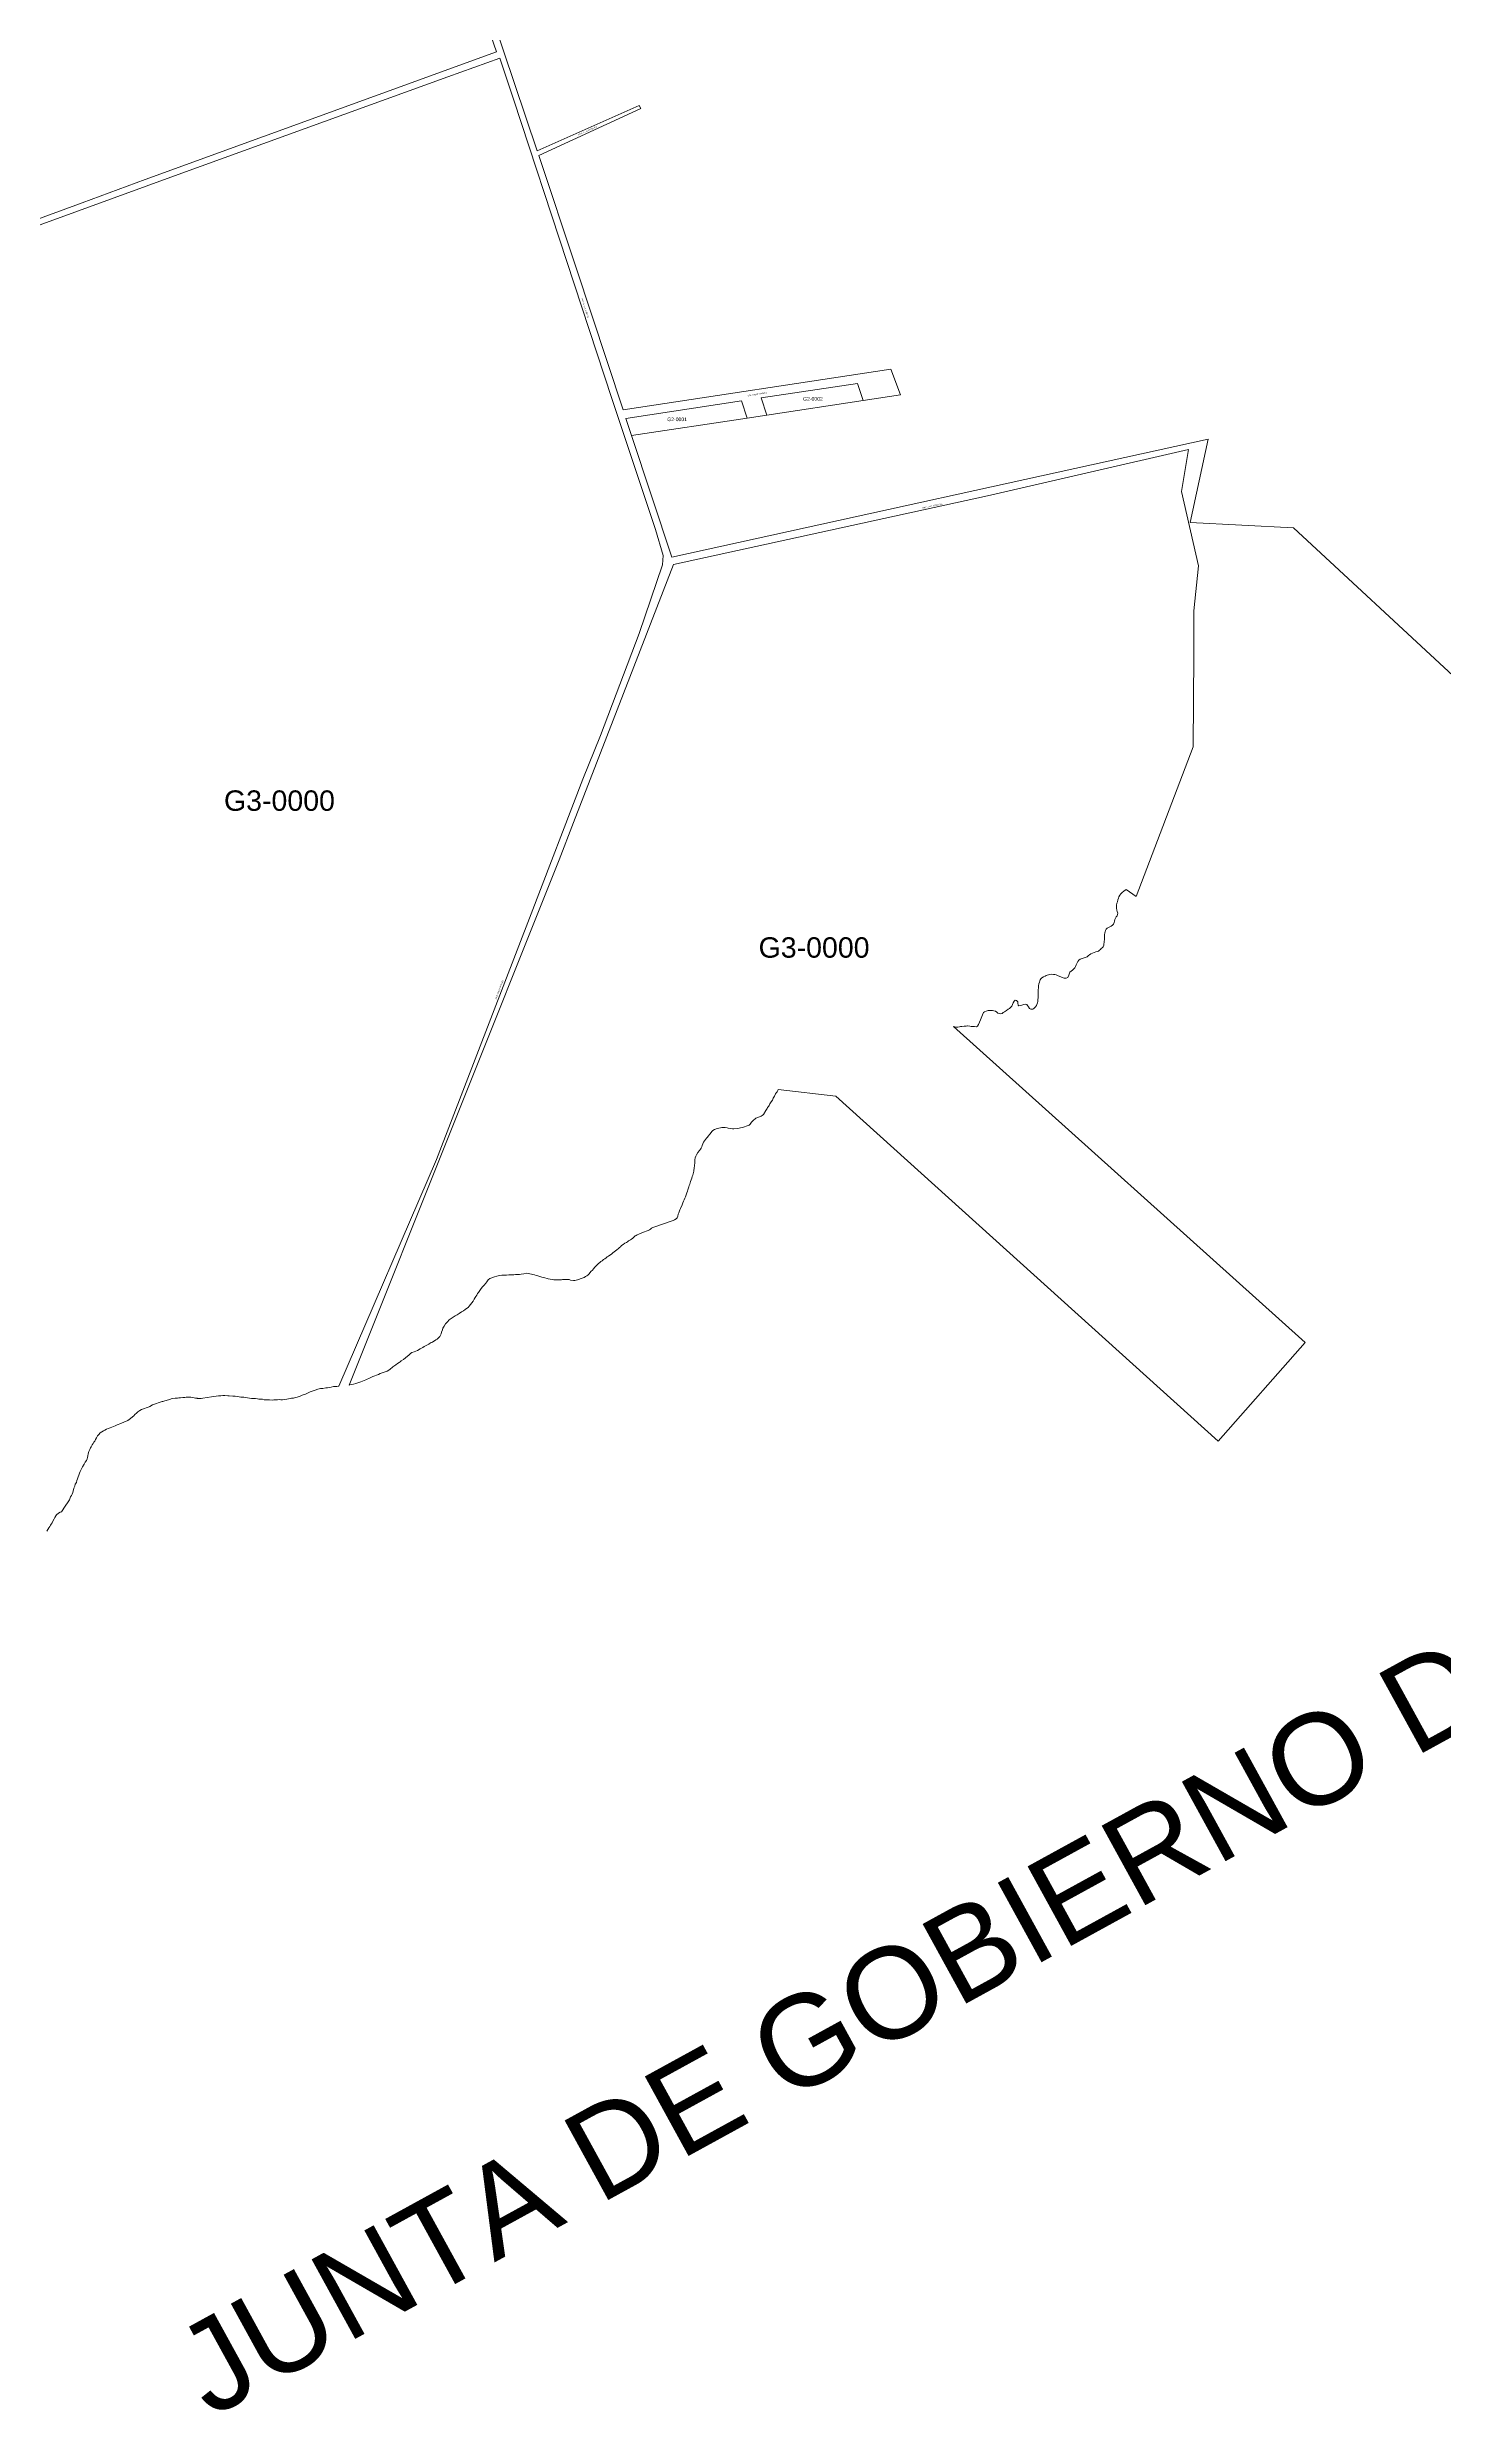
# Model space of a CAD drawing. Header units: millimetres. Extents: x -1182 to 19581, y -461 to 14363.
# Drawn here: x 9109 to 12188, y -113 to 5110 of the extents above; entities that cross this region are included whole.
import ezdxf
from ezdxf.enums import TextEntityAlignment as Align

# ---------------------------------------------------------------- set-up
doc = ezdxf.new("R2010")
doc.units = ezdxf.units.MM
doc.layers.add('Calle_id', color=7, linetype='Continuous')
doc.layers.add('Manzana_Id', color=6, linetype='Continuous')
doc.layers.add('Manzana', color=4, linetype='Continuous', lineweight=9)
doc.styles.add('Calle_Id', font='@Arial Unicode MS')
doc.styles.add('Manzana', font='@Arial Unicode MS')

msp = doc.modelspace()

# ---------------------------------------------------------------- linework, layer by layer
at = {"layer": 'Manzana'}
for points in [[(8774.2, 5142.7), (8807.2, 4959.1), (8832.8, 4811.5), (8855.5, 4681.6), (8859.4, 4650.8), (8991.2, 4696.7), (9186.2, 4768), (9325, 4819.3), (10099.6, 5101), (10001.9, 5383.6)], [(10090.2, 5177.1), (10189.4, 4882.3), (10414.3, 4982.6), (10417.5, 4975.4), (10192.5, 4872.5), (10274.3, 4626.6), (10378.4, 4311.6), (10969, 4400.9), (10990.5, 4344.3), (10908, 4331.8)], [(10397.3, 4254.6), (10486.3, 3986.4), (11668.5, 4247.1), (11629.1, 4063.1), (11856.6, 4051.7), (12208.3, 3724.9), (12498, 3928.5), (12836.9, 4023.3), (12824.7, 4136.4), (12814.7, 4568.8), (12835.6, 5003.6), (12840.4, 5066.6), (12852.5, 5129.2)], [(9108.4, 1839.8), (9110.6, 1843.5), (9112.7, 1846.5), (9114.8, 1849.9), (9116.3, 1852.4), (9118, 1855.2), (9119.5, 1857.7), (9120.9, 1860.2), (9124, 1866.6), (9125.8, 1869.8), (9127.8, 1873.3), (9129.7, 1875.8), (9134, 1878.8), (9137.8, 1881.3), (9140.3, 1882.1), (9142, 1884), (9147, 1892.5), (9156.8, 1906.5), (9158.1, 1908.7), (9159.1, 1911.1), (9160.1, 1914.9), (9162.5, 1918.3), (9163.6, 1921), (9165.2, 1924.7), (9167.4, 1934), (9169.5, 1938.4), (9170.8, 1942.9), (9173.2, 1947), (9174.4, 1951.1), (9176, 1954.9), (9176.9, 1959.2), (9178.5, 1962.9), (9179.8, 1967.1), (9181.8, 1970.7), (9185.4, 1978.1), (9186.8, 1981.5), (9190.4, 1987.2), (9192.7, 1991.4), (9195.7, 1995.2), (9196.6, 1996.8), (9197.3, 1998.9), (9197.8, 2001.6), (9198.6, 2005.2), (9199.5, 2009.8), (9200.7, 2015), (9203, 2019.2), (9204.1, 2022.9), (9205.7, 2025.7), (9208.2, 2029.6), (9210, 2032.8), (9211.5, 2035.4), (9213.8, 2038.2), (9215.5, 2041.4), (9217.8, 2045.2), (9220.1, 2049.6), (9222.9, 2052.8), (9225.4, 2056.2), (9229.2, 2058.3), (9233.1, 2060.3), (9236.3, 2061.9), (9239.9, 2064.1), (9243.6, 2065.7), (9247.6, 2067.5), (9255.2, 2070.1), (9258.8, 2071.6), (9263.2, 2074.1), (9271.5, 2077), (9279.5, 2080.4), (9285.3, 2082.7), (9287, 2083.5), (9289.3, 2085.3), (9292.6, 2088), (9297.3, 2091.8), (9299.9, 2093.8), (9302.4, 2096.7), (9305.6, 2099.4), (9309, 2102.5), (9313.2, 2105.3), (9316.8, 2107.6), (9333.5, 2113.4), (9335.3, 2114.1), (9341.4, 2117.9), (9362.1, 2125.1), (9364.1, 2125.5), (9368.4, 2127), (9370.9, 2127.6), (9373.6, 2128.5), (9376.1, 2129.1), (9380.7, 2130.7), (9382.4, 2131), (9386.1, 2131.7), (9391.3, 2132.3), (9396.2, 2132.8), (9399.1, 2133.2), (9400.8, 2133.5), (9402.9, 2133.6), (9407.6, 2134), (9409.6, 2134.1), (9412.2, 2134.5), (9415.2, 2134.6), (9417.8, 2134.9), (9420.1, 2135.1), (9422.7, 2134.8), (9425.7, 2134.6), (9429.5, 2134.1), (9433, 2133.6), (9435.8, 2132.7), (9437.9, 2132.5), (9438.9, 2132.3), (9439.8, 2132.3), (9440.1, 2132.1), (9442.9, 2131.9), (9448.7, 2132), (9452.1, 2132.6), (9471, 2135.9), (9475.7, 2136.6), (9481.1, 2136.9), (9486.6, 2137.6), (9492, 2138), (9496.3, 2138.2), (9500.2, 2138.3), (9507.1, 2137.7), (9510.1, 2137.5), (9518, 2137.3), (9523.2, 2137.1), (9528.2, 2136.1), (9532.1, 2135.7), (9535.8, 2135.2), (9538.7, 2135.1), (9542.6, 2134.9), (9546.3, 2134.3), (9550.4, 2133.6), (9554.9, 2133), (9559.4, 2132.2), (9563.7, 2131.8), (9568, 2131.7), (9572.3, 2131), (9575.8, 2130.8), (9579.2, 2130.5), (9583.5, 2130.4), (9587.5, 2129.3), (9592.9, 2129), (9598.9, 2129), (9604.6, 2128.6), (9608.8, 2128.9), (9612.2, 2129.2), (9616.3, 2129.2), (9620.2, 2129.6), (9624.1, 2129.3), (9628, 2129.3), (9632, 2129.9), (9637, 2130.5), (9640.9, 2131.5), (9644.4, 2131.8), (9647.8, 2132.3), (9652, 2132.7), (9656.3, 2133.9), (9660, 2134.9), (9666.5, 2137.1), (9671.2, 2139.1), (9678.7, 2141.7), (9681, 2142.8), (9684.3, 2144.5), (9688.9, 2146.8), (9700, 2150.6), (9705.9, 2152.4), (9711.8, 2153.8), (9716.9, 2154.3), (9723.4, 2155.3), (9726.8, 2155.4), (9730.4, 2156.4), (9735.3, 2157.2), (9739.8, 2158.1), (9744, 2158.2), (9747.7, 2158.4), (9750.1, 2159), (9752.1, 2159.3), (9967.1, 2659), (10175.7, 3200.5), (10289.8, 3496.9), (10328.4, 3593.2), (10414, 3818.1), (10465.4, 3970.1), (10467.1, 3990.6), (10449.8, 4048), (10354, 4336.8), (10254.5, 4638.4), (10137.5, 4994.5), (10106.9, 5086.9), (9992, 5045.6), (9405.6, 4832.9), (8862.4, 4635.6)], [(10908, 4331.8), (10895.4, 4369.7), (10682.8, 4337.6), (10695.4, 4299.7)], [(10397.3, 4254.6), (10384.7, 4292.6), (10639.7, 4331.1), (10652.3, 4293.2)], [(10652.3, 4293.2), (10397.3, 4254.6)], [(10695.4, 4299.7), (10652.3, 4293.2)], [(10695.4, 4299.7), (10908, 4331.8)]]:
    msp.add_lwpolyline(points, dxfattribs=at)
msp.add_lwpolyline([(11625.4, 4224), (11182.3, 4122.2), (10489.9, 3970.2), (10269, 3401.6), (10237.6, 3319.8), (9774.5, 2161.6), (9776.3, 2161.8), (9780.5, 2162.7), (9784.2, 2163.7), (9789, 2165), (9791.6, 2165.7), (9800.2, 2168.7), (9811.7, 2173.4), (9820.7, 2177.6), (9823.9, 2179), (9826.8, 2180.6), (9839.1, 2184.9), (9843.3, 2186.7), (9852, 2189.7), (9858.2, 2192.2), (9864.2, 2195.6), (9871, 2201.5), (9877.7, 2206.4), (9881.5, 2208.9), (9884.6, 2211.5), (9887.3, 2213), (9889.3, 2214.9), (9894.2, 2217.8), (9898.9, 2221.5), (9907, 2228.5), (9909.9, 2230.8), (9913, 2233.3), (9918.1, 2235.1), (9925.1, 2238.1), (9931, 2241.3), (9936.7, 2244.5), (9939.7, 2246.5), (9944.7, 2248.8), (9947.6, 2250.1), (9950.6, 2252), (9954.3, 2254.3), (9957.1, 2255.6), (9959, 2256.5), (9960.9, 2257.9), (9965.4, 2261.1), (9968.7, 2263.1), (9971.5, 2265.6), (9973.1, 2267.2), (9974.4, 2268.8), (9977.2, 2274.7), (9978.3, 2278.2), (9980.2, 2283.1), (9981.2, 2286.8), (9984.2, 2291.4), (9986.7, 2296.2), (9991.3, 2301.1), (9995.3, 2305), (9999.4, 2308.4), (10004.1, 2311.3), (10008.3, 2314), (10012.6, 2316.5), (10017, 2319.1), (10022.4, 2322.8), (10026.9, 2325.3), (10030.2, 2327.9), (10033.6, 2330.3), (10036.9, 2332.8), (10039.4, 2335.5), (10042.2, 2339.1), (10045.2, 2343.1), (10047.8, 2346.6), (10050.4, 2350.7), (10052.4, 2354.4), (10054, 2356.8), (10055.8, 2360.1), (10057.8, 2363.1), (10059.5, 2365.3), (10061.5, 2368), (10064.5, 2372.4), (10068.2, 2377.2), (10072.3, 2382), (10075.9, 2386.1), (10078.2, 2389.3), (10081.3, 2393.6), (10084.6, 2396.4), (10094.8, 2400), (10100.2, 2401.6), (10106.1, 2403), (10111.4, 2403.6), (10116.6, 2403.8), (10121.2, 2404), (10126.4, 2404.6), (10130.7, 2404.7), (10134.2, 2404.5), (10137.4, 2404.8), (10141.2, 2405.2), (10145.1, 2405.6), (10149.9, 2405.2), (10153.8, 2405.7), (10159.6, 2407), (10166.4, 2408.1), (10169.3, 2407.6), (10172.8, 2407), (10176.9, 2405.8), (10179.9, 2405), (10183.2, 2404.3), (10186.6, 2403.1), (10190.6, 2402.1), (10195, 2400.6), (10199.6, 2399.5), (10203.6, 2398.5), (10213.7, 2395.6), (10217.6, 2394.9), (10222, 2394.3), (10226, 2393.9), (10229.2, 2393.5), (10232.3, 2393.3), (10235, 2393.4), (10238, 2393.5), (10242.6, 2393.9), (10245.3, 2394), (10249.2, 2394.1), (10251.8, 2394.4), (10256.3, 2394.5), (10259.4, 2394.4), (10262.8, 2393.1), (10269.2, 2392.3), (10271.9, 2392.4), (10275.3, 2392.9), (10277.8, 2393.5), (10288.3, 2397.2), (10292.5, 2399), (10295.8, 2400.7), (10298.7, 2402), (10300.8, 2403.7), (10303.7, 2406.8), (10307.4, 2411.7), (10310.9, 2414.7), (10313.5, 2417.5), (10316.5, 2421.2), (10318.4, 2423.4), (10320.1, 2425.5), (10321.9, 2427.3), (10324.7, 2429.5), (10327.3, 2431.6), (10329.6, 2433.6), (10332.2, 2435.7), (10335.3, 2438), (10338.3, 2440), (10341.2, 2442.2), (10343.8, 2444), (10346.6, 2445.6), (10353.8, 2450.8), (10356.2, 2452.8), (10358.7, 2455), (10361.5, 2457.4), (10364.4, 2459.6), (10368.4, 2462.8), (10370.5, 2464.5), (10372.6, 2466.4), (10375.3, 2468.9), (10378.6, 2471.5), (10382.6, 2474.1), (10385.8, 2476.2), (10388.3, 2477.6), (10390.4, 2479.3), (10394.8, 2481.4), (10397.3, 2482.9), (10399.8, 2485.3), (10405.3, 2490.2), (10407.7, 2491.3), (10409.9, 2492.7), (10413.3, 2494.2), (10415.9, 2495.4), (10418.3, 2496.3), (10421.7, 2497.7), (10433.8, 2502), (10436.6, 2503.5), (10438.7, 2505.2), (10441.1, 2507.2), (10444.1, 2508.9), (10489.3, 2524.6), (10492.2, 2525.9), (10495.4, 2528), (10497.5, 2529.9), (10498.9, 2533.7), (10500.3, 2538.1), (10501.4, 2541.2), (10502.6, 2545.6), (10503.8, 2548.1), (10504.9, 2550.9), (10508.8, 2558.9), (10510.4, 2563.1), (10511.8, 2566.6), (10513.4, 2569.9), (10514.8, 2573.7), (10515.9, 2576.5), (10516.9, 2578.9), (10518.5, 2583.1), (10519.4, 2585.6), (10520.7, 2588.7), (10521.5, 2591.7), (10522.4, 2596), (10523.4, 2598.4), (10524.3, 2601.8), (10525.4, 2604.8), (10526.2, 2607.6), (10527.3, 2610.6), (10528.6, 2613.8), (10530, 2617.6), (10531, 2621.6), (10532.1, 2624.4), (10532.7, 2627), (10534.3, 2633), (10534.8, 2635.9), (10535.1, 2638.4), (10535.3, 2641.2), (10535.8, 2644.1), (10536.2, 2646.6), (10536.6, 2650.7), (10536.8, 2654.4), (10536.9, 2658.4), (10537.7, 2662.3), (10539.2, 2666.4), (10540.2, 2668.9), (10543.2, 2674.1), (10546.7, 2678.7), (10549, 2681.6), (10550.4, 2683.9), (10551.8, 2686.8), (10552.9, 2689.6), (10554.7, 2693), (10556.1, 2696.8), (10558.1, 2699.9), (10560.3, 2703.1), (10562.1, 2705.5), (10564.3, 2708.1), (10566.1, 2710.5), (10570, 2714.9), (10572.7, 2718.6), (10574.4, 2720.7), (10576.2, 2722.5), (10579.8, 2725), (10586, 2727.1), (10589.9, 2728.2), (10593, 2728.7), (10595.9, 2729.1), (10599.1, 2729.3), (10603.4, 2729.3), (10607.9, 2728.4), (10610.4, 2728.1), (10615.6, 2727.2), (10620, 2726.6), (10622.8, 2726.4), (10630.4, 2727.2), (10634.3, 2728), (10637.5, 2728.5), (10641.4, 2729.2), (10644.2, 2729.9), (10652.3, 2732.7), (10656.4, 2734.8), (10658.5, 2736.7), (10660.3, 2739.1), (10662, 2741.2), (10667, 2746), (10668.8, 2747.8), (10671.3, 2750.2), (10682.6, 2754.1), (10685.3, 2755.7), (10688.2, 2757.9), (10693.3, 2766.6), (10695.9, 2771.2), (10697.2, 2773.7), (10698.9, 2775.8), (10700.4, 2778.2), (10702.3, 2781.6), (10705.3, 2785.9), (10707.9, 2789.8), (10709.5, 2793.7), (10711, 2796.4), (10712, 2798.8), (10714.6, 2803.4), (10716.7, 2806.2), (10718.3, 2808.3), (10719.6, 2810.8), (10720.4, 2812.9), (10847.7, 2798.7), (11690.4, 2037.8), (11882.2, 2255.5), (11106.9, 2952), (11109.6, 2951.3), (11112.5, 2950.8), (11116.2, 2950.6), (11120.2, 2951.1), (11122.7, 2951.7), (11125.6, 2952.1), (11130.6, 2952.6), (11134.6, 2953.1), (11137.1, 2953.7), (11138, 2953.7), (11143.1, 2953.1), (11146.1, 2952.3), (11149.6, 2951.7), (11153, 2951.7), (11157.9, 2951.3), (11160.2, 2952.4), (11162.4, 2956.5), (11164.3, 2961.6), (11166.2, 2966.5), (11167.8, 2970.4), (11169.6, 2974.1), (11171, 2977.9), (11173.5, 2982.7), (11175.3, 2984.5), (11178.7, 2986), (11183.1, 2987.2), (11190, 2987.5), (11192.8, 2987.3), (11195.9, 2986.9), (11199.4, 2985.7), (11202.2, 2983.6), (11204.4, 2981.7), (11208.5, 2980.4), (11211.3, 2980.1), (11214, 2980.8), (11216.5, 2982.6), (11219.7, 2984.6), (11223.8, 2987.5), (11227.4, 2990), (11230.4, 2991.9), (11233, 2994), (11235.3, 2997), (11237, 3000.6), (11238.2, 3004), (11240.4, 3008.1), (11242.9, 3009.9), (11245.7, 3009.6), (11248.6, 3006.4), (11249.1, 3003.3), (11249.2, 2999.4), (11251.3, 2997.7), (11255.5, 2998.6), (11261.7, 3000.8), (11265.1, 3001.6), (11268.9, 3000.2), (11270.5, 2998.1), (11272, 2995.6), (11274.3, 2991.5), (11277.5, 2990.2), (11281.6, 2990.5), (11284.4, 2992), (11287.7, 2995.6), (11289.7, 2998.4), (11291, 3000.7), (11292.3, 3003.9), (11292.8, 3007), (11293.2, 3011.1), (11293.4, 3015.7), (11293.6, 3019.4), (11293.8, 3024), (11293.7, 3026.7), (11293.6, 3029.7), (11293.9, 3033.1), (11294.4, 3036.9), (11294.6, 3041.5), (11295.2, 3045.9), (11296.3, 3049.6), (11297.1, 3052.6), (11298, 3055.1), (11299.4, 3057.4), (11302, 3059.5), (11305.2, 3061.5), (11308.8, 3063.1), (11311.2, 3064.2), (11318.4, 3066.7), (11323.4, 3067.2), (11327.7, 3066.9), (11330.5, 3066.7), (11333.6, 3065.7), (11337.5, 3064), (11343.3, 3061.2), (11346.9, 3059.7), (11350.9, 3058.4), (11355.7, 3058.6), (11359, 3060.3), (11361.2, 3065.3), (11363.8, 3071.7), (11366.3, 3074.1), (11369, 3075.9), (11371.8, 3078.4), (11374.2, 3081), (11376, 3084.4), (11377.7, 3088.3), (11379.8, 3092.6), (11381.4, 3095), (11383.6, 3098.2), (11386.5, 3100.1), (11401.6, 3105.4), (11404.5, 3108.2), (11406.6, 3110.1), (11409.8, 3112.2), (11413.4, 3114), (11420.9, 3116.6), (11423.4, 3117.2), (11426.7, 3118.3), (11428.8, 3120), (11431.1, 3122), (11432.9, 3123.8), (11435, 3125.5), (11436.9, 3127.9), (11438.1, 3131.4), (11438.6, 3134.3), (11439, 3137.4), (11439.3, 3140.2), (11439.7, 3143.4), (11439.9, 3146.2), (11440.1, 3154.1), (11440.8, 3158.3), (11441.1, 3160.8), (11442.3, 3163.6), (11443.9, 3166.6), (11445.9, 3168.8), (11454.9, 3173.2), (11457.9, 3175.1), (11460.1, 3177.4), (11460.9, 3181.3), (11461.6, 3184.3), (11462.8, 3188), (11464.3, 3190.6), (11465.9, 3193.6), (11467.5, 3196), (11468.6, 3199.1), (11469, 3202.2), (11467.8, 3205.5), (11467, 3208.8), (11466.4, 3213.1), (11466.1, 3216.6), (11466.5, 3219.8), (11467.2, 3223.7), (11468.2, 3227), (11469.4, 3231.4), (11470.8, 3235.2), (11471.8, 3238.2), (11473.7, 3241.6), (11475.6, 3244.7), (11478.5, 3247.5), (11482.4, 3250.4), (11485.8, 3252.8), (11488, 3254), (11509.5, 3238.4), (11635.7, 3568.3), (11636.8, 3772), (11636.8, 3868.2), (11647, 3967.7), (11609.6, 4131.4)], close=True, dxfattribs=at)

# ---------------------------------------------------------------- texts
at = {"layer": 'Calle_id', "color": 7, "style": 'Calle_Id'}
for s, rotation, p in [('1747 - CALLE PUBLICA', 24.1943, (10300, 4926.5)), ('1901 - CALLE PUBLICA', 288.2248, (10294.4, 4536.3, 1)), ('1806 - CALLE PUBLICA', 8.6168, (10673.7, 4345.8)), ('1850 - CALLE PUBLICA', 12.0187, (11060.5, 4099.4, 1)), ('1905 - CALLE PUBLICA', 68.3839, (10105.7, 3033.4, 1))]:
    msp.add_text(s, height=3, rotation=rotation, dxfattribs=at).set_placement(p, align=Align.MIDDLE)
at = {"layer": 'Manzana_Id', "style": 'Manzana'}
msp.add_text('JUNTA DE GOBIERNO DE COLONIA SAN ANSELMO Y CENTROS ALEDAÑOS', height=200, rotation=28.7601, dxfattribs=at).set_placement((13870.5, 2413.5), align=Align.MIDDLE_CENTER)
for s, p in [('G2-0002', (10775.4, 4331.7)), ('G2-0001', (10475.9, 4286.5))]:
    msp.add_text(s, height=8, dxfattribs=at).set_placement(p)
for p in [(9620.9, 3450), (10799.6, 3126.2)]:
    msp.add_text('G3-0000', height=45, dxfattribs=at).set_placement(p, align=Align.MIDDLE_CENTER)

doc.saveas('drawing.dxf')
